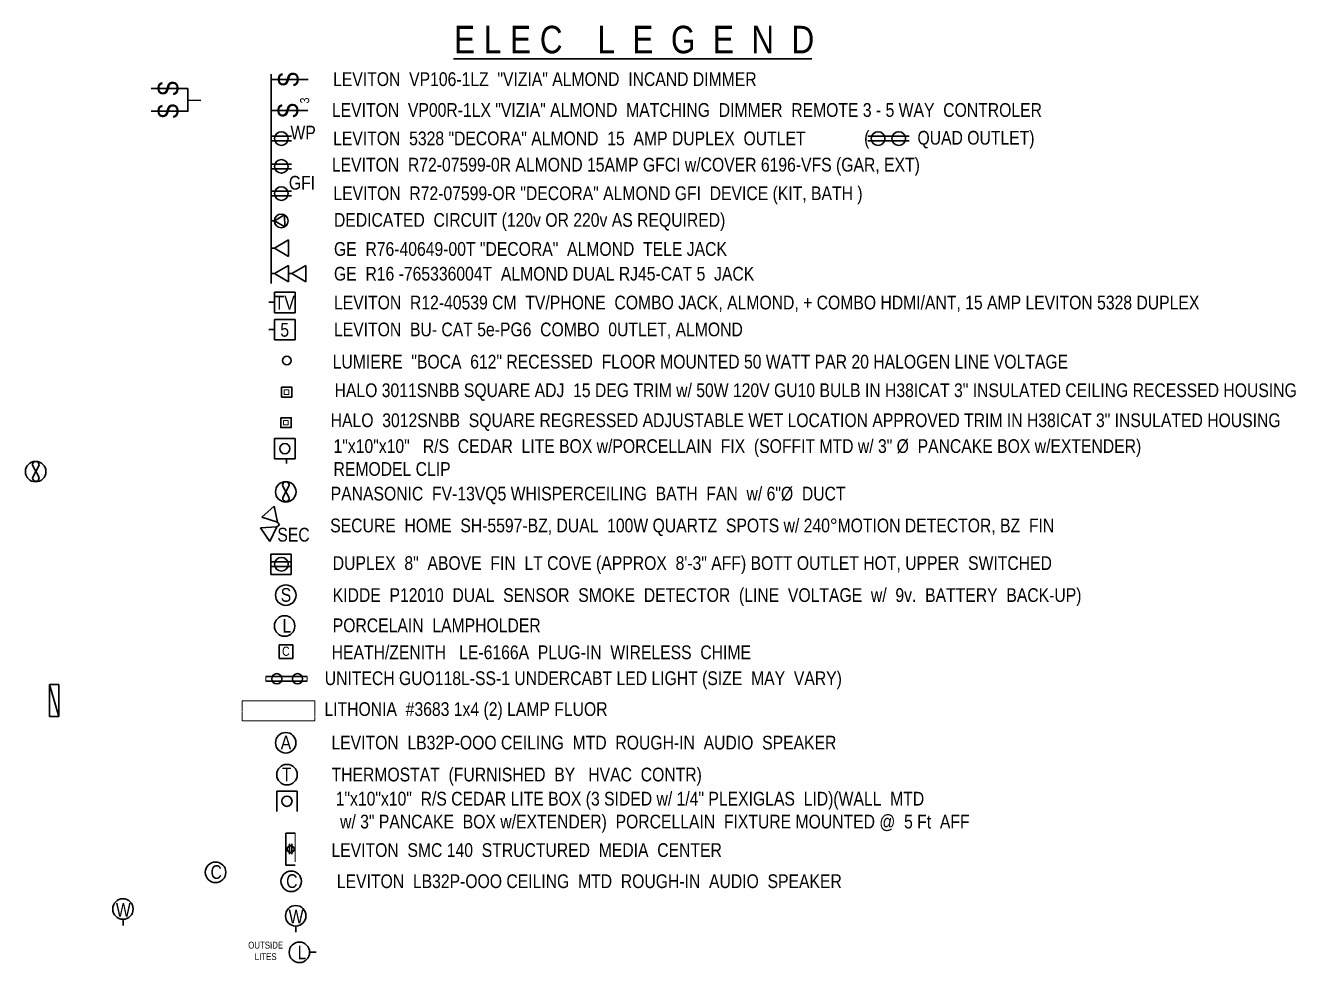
# Model space of a CAD drawing. Header units: inches. Extents: x -298 to 15350, y -6 to 2753.
# Drawn here: x 8078 to 8633, y 1303 to 1713 of the extents above; entities that cross this region are included whole.
import ezdxf

# ---------------------------------------------------------------- set-up
doc = ezdxf.new("R2010")
doc.units = ezdxf.units.IN
doc.header["$MEASUREMENT"] = 0
doc.linetypes.add('HIDDEN', pattern=[0.375, 0.25, -0.125])
doc.layers.add('ELEC', color=6, linetype='Continuous', lineweight=30)
doc.layers.add('TEXT80', color=9, linetype='Continuous')
doc.styles.add('ARCHENT', font='technical.ttf', dxfattribs={"height": 6})

msp = doc.modelspace()

# ---------------------------------------------------------------- linework, layer by layer
at = {"layer": 'ELEC', "color": 7, "linetype": 'Continuous', "ltscale": 0.2}
msp.add_line((8264.84246, 1698.30299), (8421.5218, 1698.30299), dxfattribs=at)
at = {"layer": 'ELEC', "color": 1, "linetype": 'Continuous', "ltscale": 0.75}
for p, q in [((8185.14658, 1691.58867), (8185.14658, 1600.05375)), ((8185.37442, 1689.22773), (8201.36433, 1689.22773)), ((8132.79859, 1685.30952), (8148.7885, 1685.30952)), ((8148.80647, 1675.32186), (8148.73469, 1685.36415)), ((8149.05927, 1680.23157), (8154.49651, 1680.11858)), ((8132.80693, 1675.38002), (8148.79684, 1675.38002)), ((8185.19065, 1675.63881), (8201.18056, 1675.63881)), ((8185.14658, 1664.42652), (8194.14914, 1664.42652)), ((8185.14658, 1662.42652), (8194.14914, 1662.42652)), ((8446.01998, 1664.42652), (8455.02254, 1664.42652)), ((8446.01998, 1662.42652), (8455.02254, 1662.42652)), ((8455.02254, 1664.42652), (8464.0251, 1664.42652)), ((8455.02254, 1662.42652), (8464.0251, 1662.42652)), ((8185.20277, 1627.44913), (8186.63297, 1627.44913)), ((8186.63297, 1627.44913), (8191.07301, 1630.05014)), ((8186.63297, 1627.44913), (8191.10801, 1624.86807)), ((8191.07301, 1630.05014), (8191.10801, 1624.86807)), ((8186.63297, 1604.42716), (8192.7987, 1608.03909)), ((8186.63297, 1604.42716), (8192.7987, 1608.03909)), ((8192.7987, 1608.03909), (8192.7987, 1600.87096)), ((8194.19353, 1604.42716), (8200.35927, 1608.03909)), ((8194.19353, 1604.42716), (8200.35927, 1608.03909)), ((8200.35927, 1608.03909), (8200.35927, 1600.87096)), ((8185.20277, 1604.42716), (8186.63297, 1604.42716)), ((8186.63297, 1604.42716), (8192.7987, 1600.87096)), ((8192.76334, 1604.42716), (8194.19353, 1604.42716)), ((8194.19353, 1604.42716), (8200.35927, 1600.87096)), ((8195.62225, 1596.28814), (8186.67236, 1596.28814)), ((8186.67236, 1596.28814), (8186.67236, 1591.87555)), ((8195.62225, 1587.34683), (8195.62225, 1596.28814)), ((8184.16974, 1591.87555), (8186.68077, 1591.87555)), ((8186.67236, 1591.87555), (8186.67236, 1587.34683)), ((8186.67236, 1587.34683), (8195.62225, 1587.34683)), ((8195.63066, 1584.36479), (8186.68077, 1584.36479)), ((8186.68077, 1584.36479), (8186.68077, 1579.9522)), ((8195.63066, 1575.42348), (8195.63066, 1584.36479)), ((8184.16974, 1579.9522), (8186.68077, 1579.9522)), ((8186.68077, 1579.9522), (8186.68077, 1575.42348)), ((8186.68077, 1575.42348), (8195.63066, 1575.42348)), ((8191.9495, 1521.48471), (8191.9495, 1523.72464)), ((8080.95893, 1520.3844), (8083.64447, 1515.5934)), ((8083.64447, 1520.3844), (8080.95893, 1515.40176)), ((8190.293, 1511.56187), (8192.97854, 1506.77087)), ((8192.97854, 1511.56187), (8190.293, 1506.57923)), ((8184.83659, 1478.44157), (8193.83915, 1478.44157)), ((8184.83659, 1478.44157), (8193.83915, 1478.44157)), ((8184.99514, 1481.85569), (8184.99514, 1477.4431)), ((8193.94503, 1481.85569), (8184.99514, 1481.85569)), ((8184.99514, 1477.4431), (8184.99514, 1472.91438)), ((8193.94503, 1472.91438), (8193.94503, 1481.85569)), ((8184.83659, 1476.44157), (8193.83915, 1476.44157)), ((8184.83659, 1476.44157), (8193.83915, 1476.44157)), ((8184.99514, 1472.91438), (8193.94503, 1472.91438)), ((8188.72025, 1436.23758), (8188.72025, 1442.23758)), ((8188.72025, 1442.23758), (8194.72025, 1442.23758)), ((8194.72025, 1442.23758), (8194.72025, 1436.23758)), ((8194.72025, 1436.23758), (8188.72025, 1436.23758)), ((8193.24883, 1355.17395), (8193.21537, 1350.67279)), ((8194.2488, 1355.16652), (8194.21534, 1350.66536)), ((8120.49646, 1319.58241), (8120.49646, 1322.09344)), ((8196.01601, 1316.63827), (8196.01601, 1319.1493)), ((8202.29651, 1307.93011), (8204.80754, 1307.93011))]:
    msp.add_line(p, q, dxfattribs=at)
at = {"layer": 'ELEC', "color": 3, "linetype": 'Continuous', "ltscale": 0.75}
for p, q in [((8185.14658, 1652.27354), (8194.14914, 1652.27354)), ((8185.14658, 1650.27354), (8194.14914, 1650.27354)), ((8185.14658, 1640.40606), (8194.14914, 1640.40606)), ((8185.14658, 1638.40606), (8194.14914, 1638.40606))]:
    msp.add_line(p, q, dxfattribs=at)
at = {"layer": 'ELEC', "color": 1, "linetype": 'Continuous', "ltscale": 0.375}
for p, q in [((8186.63297, 1627.44913), (8191.07301, 1630.05014)), ((8191.10801, 1624.86807), (8186.63297, 1627.44913)), ((8191.07301, 1630.05014), (8191.10801, 1624.86807)), ((8186.63297, 1604.42716), (8192.7987, 1608.03909)), ((8192.7987, 1608.03909), (8192.7987, 1600.87096)), ((8194.19353, 1604.42716), (8200.35927, 1608.03909)), ((8200.35927, 1608.03909), (8200.35927, 1600.87096)), ((8192.7987, 1600.87096), (8186.63297, 1604.42716)), ((8200.35927, 1600.87096), (8194.19353, 1604.42716))]:
    msp.add_line(p, q, dxfattribs=at)
at = {"layer": 'ELEC', "color": 7, "linetype": 'Continuous', "ltscale": 0.375}
for p, q in [((8186.63297, 1615.50181), (8192.7987, 1619.11374)), ((8192.7987, 1619.11374), (8192.7987, 1611.94561)), ((8192.7987, 1611.94561), (8186.63297, 1615.50181)), ((8181.16806, 1498.02505), (8186.51122, 1502.80341)), ((8186.51122, 1502.80341), (8187.97056, 1495.83683)), ((8180.5753, 1493.27416), (8187.67083, 1493.83656)), ((8187.97056, 1495.83683), (8181.16806, 1498.02505)), ((8187.67083, 1493.83656), (8184.63608, 1487.36721)), ((8184.63608, 1487.36721), (8180.5753, 1493.27416))]:
    msp.add_line(p, q, dxfattribs=at)
at = {"layer": 'ELEC', "color": 7, "linetype": 'Continuous', "ltscale": 0.75}
for p, q in [((8186.63297, 1615.50181), (8192.7987, 1619.11374)), ((8186.63297, 1615.50181), (8192.7987, 1619.11374)), ((8192.7987, 1619.11374), (8192.7987, 1611.94561)), ((8185.20277, 1615.50181), (8186.63297, 1615.50181)), ((8186.63297, 1615.50181), (8192.7987, 1611.94561)), ((8188.82083, 1494.68683), (8187.67083, 1493.83656)), ((8188.82083, 1494.68683), (8187.97056, 1495.83683))]:
    msp.add_line(p, q, dxfattribs=at)
at = {"layer": 'ELEC', "color": 7, "linetype": 'Continuous', "lineweight": 30, "ltscale": 0.75}
for p, q in [((8186.68077, 1532.40332), (8186.68077, 1527.99072)), ((8195.63066, 1532.40332), (8186.68077, 1532.40332)), ((8186.68077, 1527.99072), (8186.68077, 1523.462)), ((8195.63066, 1523.462), (8195.63066, 1532.40332)), ((8186.68077, 1523.462), (8195.63066, 1523.462))]:
    msp.add_line(p, q, dxfattribs=at)
at = {"layer": 'ELEC', "color": 6, "linetype": 'HIDDEN', "lineweight": 9, "ltscale": 0.75}
for p, q in [((8182.86167, 1428.37728), (8182.86167, 1426.37728)), ((8200.8668, 1428.37728), (8200.8668, 1426.37728))]:
    msp.add_line(p, q, dxfattribs=at)
at = {"layer": 'ELEC', "color": 6, "linetype": 'Continuous', "ltscale": 0.75}
for p, q in [((8182.86167, 1428.37728), (8191.86424, 1428.37728)), ((8200.8668, 1428.37728), (8191.86424, 1428.37728)), ((8182.86167, 1426.37728), (8191.86424, 1426.37728)), ((8200.8668, 1426.37728), (8191.86424, 1426.37728))]:
    msp.add_line(p, q, dxfattribs=at)
at = {"layer": 'ELEC', "color": 1, "linetype": 'Continuous', "lineweight": 30, "ltscale": 1.25}
for p, q in [((8092.31701, 1424.937), (8088.31701, 1424.937)), ((8088.31701, 1424.937), (8088.31701, 1410.937)), ((8092.31701, 1410.937), (8092.31701, 1424.937)), ((8088.31701, 1410.937), (8092.31701, 1410.937))]:
    msp.add_line(p, q, dxfattribs=at)
at = {"layer": 'ELEC', "color": 1, "linetype": 'Continuous', "lineweight": 30, "ltscale": 25}
msp.add_line((8092.31701, 1410.937), (8088.31701, 1424.937), dxfattribs=at)
at = {"layer": 'ELEC', "color": 1, "linetype": 'HIDDEN', "lineweight": 9, "ltscale": 1.25}
for p, q in [((8172.47642, 1417.67189), (8172.47642, 1408.937)), ((8204.27221, 1408.937), (8204.27221, 1417.67189))]:
    msp.add_line(p, q, dxfattribs=at)
at = {"layer": 'ELEC', "color": 1, "linetype": 'Continuous', "lineweight": 9, "ltscale": 1.25}
for p, q in [((8204.27221, 1417.67189), (8172.47642, 1417.67189)), ((8172.47642, 1408.937), (8204.27221, 1408.937))]:
    msp.add_line(p, q, dxfattribs=at)
at = {"layer": 'ELEC', "color": 4, "linetype": 'Continuous', "lineweight": 30, "ltscale": 0.75}
for p, q in [((8187.63065, 1378.32082), (8187.63065, 1373.90823)), ((8196.58055, 1378.32082), (8187.63065, 1378.32082)), ((8196.58055, 1369.37951), (8196.58055, 1378.32082)), ((8187.63065, 1373.90823), (8187.63065, 1369.37951))]:
    msp.add_line(p, q, dxfattribs=at)
at = {"layer": 'ELEC', "color": 7, "ltscale": 15}
for p, q in [((8191.6676, 1359.91677), (8195.737, 1359.92015)), ((8191.6676, 1345.91788), (8195.74478, 1345.92015))]:
    msp.add_line(p, q, dxfattribs=at)
at = {"layer": 'ELEC', "color": 7}
msp.add_line((8191.6676, 1345.91788), (8191.6676, 1359.91677), dxfattribs=at)
at = {"layer": 'ELEC', "color": 7, "linetype": 'HIDDEN', "lineweight": 9, "ltscale": 50}
msp.add_line((8195.737, 1359.92015), (8195.74478, 1345.92015), dxfattribs=at)
at = {"layer": 'ELEC', "color": 20, "linetype": 'Continuous', "ltscale": 50}
msp.add_lwpolyline([(8189.7546, 1554.78677), (8194.29183, 1554.78677), (8194.29183, 1550.50042), (8189.7546, 1550.50042)], close=True, dxfattribs=at)
at = {"layer": 'ELEC', "color": 20, "linetype": 'Continuous', "lineweight": 20, "ltscale": 50}
msp.add_lwpolyline([(8190.94967, 1553.62186), (8192.96893, 1553.62186), (8192.96893, 1551.63058), (8190.94967, 1551.63058)], close=True, dxfattribs=at)
at = {"layer": 'ELEC', "color": 5, "linetype": 'Continuous', "ltscale": 50}
msp.add_lwpolyline([(8189.42699, 1541.4405), (8193.96422, 1541.43842), (8193.96225, 1537.15207), (8189.42502, 1537.15416)], close=True, dxfattribs=at)
at = {"layer": 'ELEC', "color": 5, "linetype": 'Continuous', "lineweight": 20, "ltscale": 50}
msp.add_lwpolyline([(8190.62153, 1540.27505), (8192.64078, 1540.27412), (8192.63986, 1538.28284), (8190.62061, 1538.28377)], close=True, dxfattribs=at)
at = {"layer": 'ELEC', "color": 1, "linetype": 'Continuous', "ltscale": 0.75}
for centre, radius in [((8189.64786, 1663.44413), 2.98186), ((8450.52126, 1663.44413), 2.98186), ((8459.52382, 1663.44413), 2.98186), ((8189.61483, 1627.44913), 2.98186), ((8082.24778, 1517.89308), 4.47927), ((8191.58185, 1509.07055), 4.47927), ((8189.67212, 1477.43703), 2.98186), ((8189.67212, 1477.43703), 2.98186), ((8191.58185, 1463.90859), 4.47927), ((8191.08233, 1450.42787), 4.47927), ((8191.57521, 1399.40253), 4.47927), ((8193.74089, 1352.91959), 1.49093), ((8160.89793, 1342.79216), 4.47927), ((8193.94865, 1338.84915), 4.47927), ((8120.41087, 1326.74243), 4.47927), ((8195.93041, 1323.79829), 4.47927), ((8197.54982, 1307.81904), 4.47927)]:
    msp.add_circle(centre, radius, dxfattribs=at)
at = {"layer": 'ELEC', "color": 3, "linetype": 'Continuous', "ltscale": 0.75}
for centre, radius in [((8189.64786, 1651.29115), 2.98186), ((8189.64786, 1639.42367), 2.98186), ((8192.1056, 1385.44731), 4.47927)]:
    msp.add_circle(centre, radius, dxfattribs=at)
at = {"layer": 'ELEC', "color": 1, "linetype": 'Continuous', "ltscale": 0.125}
msp.add_circle((8192.09135, 1566.4615), 1.875, dxfattribs=at)
at = {"layer": 'ELEC', "color": 7, "linetype": 'Continuous', "ltscale": 0.75}
msp.add_circle((8191.15571, 1527.93266), 2.23073, dxfattribs=at)
at = {"layer": 'ELEC', "color": 6, "linetype": 'Continuous', "ltscale": 0.75}
for centre in [(8187.6972, 1427.37273), (8196.69977, 1427.37273)]:
    msp.add_circle(centre, 2.23073, dxfattribs=at)
at = {"layer": 'ELEC', "color": 4, "linetype": 'Continuous', "lineweight": 30, "ltscale": 0.75}
msp.add_circle((8192.1056, 1373.85016), 2.23073, dxfattribs=at)
at = {"layer": 'ELEC', "color": 1, "linetype": 'Continuous', "ltscale": 0.75}
for centre, radius, start, end in [((8082.3017, 1520.88179), 1.43193, 339.6746379, 200.3253621), ((8082.33114, 1515.08499), 1.4083, 167.001211, 21.1622095), ((8191.63577, 1512.05925), 1.43193, 339.6746379, 200.3253621), ((8191.66521, 1506.26245), 1.4083, 167.001211, 21.1622095)]:
    msp.add_arc(centre, radius, start, end, dxfattribs=at)
for points in [[(8186.63297, 1627.44913), (8191.07301, 1630.05014), (8191.10801, 1624.86807), (8186.63297, 1627.44913)], [(8186.63297, 1604.42716), (8192.7987, 1608.03909), (8192.7987, 1600.87096), (8186.63297, 1604.42716)], [(8186.63297, 1604.42716), (8191.07301, 1607.02817), (8191.10801, 1601.8461), (8186.63297, 1604.42716)], [(8194.19353, 1604.42716), (8200.35927, 1608.03909), (8200.35927, 1600.87096), (8194.19353, 1604.42716)], [(8194.19353, 1604.42716), (8198.63357, 1607.02817), (8198.66858, 1601.8461), (8194.19353, 1604.42716)]]:
    msp.add_solid(points, dxfattribs=at)
at = {"layer": 'ELEC', "color": 7, "linetype": 'Continuous', "ltscale": 0.75}
for points in [[(8186.63297, 1615.50181), (8192.7987, 1619.11374), (8192.7987, 1611.94561), (8186.63297, 1615.50181)], [(8186.63297, 1615.50181), (8191.07301, 1618.10281), (8191.10801, 1612.92075), (8186.63297, 1615.50181)]]:
    msp.add_solid(points, dxfattribs=at)

# ---------------------------------------------------------------- texts
at = {"layer": 'ELEC', "color": 7, "linetype": 'Continuous', "ltscale": 0.75, "attachment_point": 1, "style": 'ARCHENT'}
for s, insert, char_height in [('E L E C    L  E  G  E  N  D', (8265.20119, 1712.70663), 12), ('LEVITON  VP106-1LZ  "VIZIA" ALMOND  INCAND DIMMER', (8212.28115, 1692.39853), 6), ('LEVITON  VP00R-1LX "VIZIA" ALMOND  MATCHING  DIMMER  REMOTE 3 - 5 WAY  CONTROLER', (8211.7524, 1678.92525), 6), ('LEVITON  5328 "DECORA" ALMOND  15  AMP DUPLEX  OUTLET', (8212.28115, 1666.50871), 6), ('LEVITON  R72-07599-0R ALMOND 15AMP GFCI w/COVER 6196-VFS (GAR, EXT)', (8211.7524, 1655.03044), 6), ('LEVITON  R72-07599-OR "DECORA" ALMOND GFI  DEVICE (KIT, BATH )', (8212.38513, 1642.53979), 6), ('DEDICATED  CIRCUIT (120v OR 220v AS REQUIRED)', (8212.65301, 1630.88366), 6), ('GE  R76-40649-00T "DECORA"  ALMOND  TELE JACK', (8212.65301, 1618.18529), 6), ('GE  R16 -765336004T  ALMOND DUAL RJ45-CAT 5  JACK', (8212.65301, 1607.38056), 6), ('LEVITON  R12-40539 CM  TV/PHONE  COMBO JACK, ALMOND, + COMBO HDMI/ANT, 15 AMP LEVITON 5328 DUPLEX', (8212.65301, 1594.78449), 6), ('LEVITON  BU- CAT 5e-PG6  COMBO  0UTLET, ALMOND', (8212.65301, 1583.02223), 6), ('LUMIERE  "BOCA  612" RECESSED  FLOOR MOUNTED 50 WATT PAR 20 HALOGEN LINE VOLTAGE', (8212.10583, 1568.93014), 6), ('HALO 3011SNBB SQUARE ADJ  15 DEG TRIM w/ 50W 120V GU10 BULB IN H38ICAT 3" INSULATED CEILING RECESSED HOUSING ', (8212.91103, 1556.45712), 6), ('1"x10"x10"   R/S  CEDAR  LITE BOX w/PORCELLAIN  FIX  (SOFFIT MTD w/ 3" %%C  PANCAKE BOX w/EXTENDER) \\PREMODEL CLIP', (8212.46348, 1532.04406), 6), ('DUPLEX  8"  ABOVE  FIN  LT COVE (APPROX  8\'-3" AFF) BOTT OUTLET HOT, UPPER  SWITCHED', (8212.11724, 1480.91822), 6), ('KIDDE  P12010  DUAL  SENSOR  SMOKE  DETECTOR  (LINE  VOLTAGE  w/  9v.  BATTERY  BACK-UP)', (8212.11724, 1466.9369), 6), ('PORCELAIN  LAMPHOLDER', (8212.11724, 1453.72437), 6), ('UNITECH GUO118L-SS-1 UNDERCABT LED LIGHT (SIZE  MAY  VARY)', (8208.63484, 1430.61727), 6), ('LEVITON  LB32P-OOO CEILING  MTD  ROUGH-IN  AUDIO  SPEAKER', (8211.54666, 1402.46061), 6), ('THERMOSTAT  (FURNISHED  BY   HVAC  CONTR)', (8211.59203, 1388.52624), 6), ('1"x10"x10"  R/S CEDAR LITE BOX (3 SIDED w/ 1/4" PLEXIGLAS  LID)(WALL  MTD \\P w/ 3" PANCAKE  BOX w/EXTENDER)  PORCELLAIN  FIXTURE MOUNTED @  5 Ft  AFF', (8213.41337, 1377.96156), 6), ('LEVITON  SMC 140  STRUCTURED  MEDIA  CENTER', (8211.54666, 1355.50274), 6), ('LEVITON  LB32P-OOO CEILING  MTD  ROUGH-IN  AUDIO  SPEAKER', (8213.92011, 1341.90723), 6)]:
    msp.add_mtext(s, dxfattribs=dict(at, insert=insert, char_height=char_height))
at = {"layer": 'ELEC', "color": 1, "linetype": 'Continuous', "ltscale": 0.75, "char_height": 9, "width": 7.375, "attachment_point": 1, "rotation": 90, "style": 'ARCHENT'}
for insert in [(8135.60999, 1681.90323), (8188.18582, 1685.82143), (8135.61833, 1671.97372), (8188.00205, 1672.23251)]:
    msp.add_mtext('S', dxfattribs=dict(at, insert=insert))
at = {"layer": 'ELEC', "color": 1, "linetype": 'Continuous', "insert": (8197.82342, 1678.80564), "char_height": 4, "width": 4.125, "attachment_point": 1, "rotation": 90, "style": 'ARCHENT'}
msp.add_mtext('3', dxfattribs=at)
at = {"layer": 'ELEC', "color": 3, "linetype": 'Continuous', "ltscale": 0.75, "char_height": 6, "attachment_point": 1, "style": 'ARCHENT'}
for s, insert, width in [(' WP', (8193.63392, 1669.04874), 9.75), ('GFI', (8192.93181, 1647.13366), 12.375)]:
    msp.add_mtext(s, dxfattribs=dict(at, insert=insert, width=width))
at = {"layer": 'ELEC', "color": 7, "linetype": 'Continuous', "ltscale": 0.75, "insert": (8444.4141, 1666.78894), "char_height": 6, "width": 95.375, "attachment_point": 1, "style": 'ARCHENT'}
msp.add_mtext('(           QUAD OUTLET)  ', dxfattribs=at)
at = {"layer": 'ELEC', "color": 1, "linetype": 'Continuous', "ltscale": 0.75, "insert": (8191.10986, 1591.73865), "char_height": 6, "width": 8.875, "attachment_point": 5, "style": 'ARCHENT'}
msp.add_mtext('TV', dxfattribs=at)
at = {"layer": 'ELEC', "color": 1, "linetype": 'Continuous', "ltscale": 0.75, "insert": (8191.10986, 1579.8153), "char_height": 6, "attachment_point": 5, "style": 'ARCHENT'}
msp.add_mtext('5', dxfattribs=at)
at = {"layer": 'ELEC', "color": 7, "linetype": 'Continuous', "lineweight": 30, "ltscale": 0.75, "char_height": 6, "attachment_point": 1, "style": 'ARCHENT'}
for s, insert in [('HALO  3012SNBB  SQUARE REGRESSED ADJUSTABLE WET LOCATION APPROVED TRIM IN H38ICAT 3" INSULATED HOUSING ', (8211.2225, 1543.33811)), ('PANASONIC  FV-13VQ5 WHISPERCEILING  BATH  FAN  w/ 6"%%C  DUCT', (8211.2225, 1511.28867))]:
    msp.add_mtext(s, dxfattribs=dict(at, insert=insert))
at = {"layer": 'ELEC', "color": 7, "linetype": 'Continuous', "ltscale": 0.375, "insert": (8211.01145, 1497.36275), "char_height": 6, "attachment_point": 1, "style": 'ARCHENT'}
msp.add_mtext('SECURE  HOME  SH-5597-BZ, DUAL  100W QUARTZ  SPOTS w/ 240%%DMOTION DETECTOR, BZ  FIN', dxfattribs=at)
at = {"layer": 'ELEC', "color": 7, "linetype": 'Continuous', "ltscale": 0.375, "insert": (8187.91147, 1493.3334), "char_height": 6, "width": 26.375, "attachment_point": 1, "style": 'ARCHENT'}
msp.add_mtext('SEC', dxfattribs=at)
at = {"layer": 'ELEC', "color": 1, "linetype": 'Continuous', "ltscale": 0.375, "char_height": 6, "width": 6.875, "attachment_point": 1, "style": 'ARCHENT'}
for s, insert in [('S', (8189.37742, 1467.01322)), ('L', (8190.16279, 1453.5325)), ('A', (8189.37077, 1402.50715)), ('C', (8158.6935, 1345.89678)), ('C', (8191.74422, 1341.95377)), ('\\pt0;W', (8117.32594, 1329.40711)), ('\\pt0;W', (8192.84549, 1326.46298)), ('L', (8196.74886, 1310.79616))]:
    msp.add_mtext(s, dxfattribs=dict(at, insert=insert))
at = {"layer": 'ELEC', "color": 1, "linetype": 'HIDDEN', "ltscale": 0.75, "insert": (8189.9884, 1441.41534), "char_height": 4, "width": 6.9375, "attachment_point": 1, "style": 'ARCHENT'}
msp.add_mtext('C', dxfattribs=at)
at = {"layer": 'ELEC', "color": 7, "linetype": 'HIDDEN', "ltscale": 0.75, "insert": (8211.64561, 1441.93187), "char_height": 6, "attachment_point": 1, "style": 'ARCHENT'}
msp.add_mtext('HEATH/ZENITH   LE-6166A  PLUG-IN  WIRELESS  CHIME', dxfattribs=at)
at = {"layer": 'ELEC', "color": 7, "linetype": 'HIDDEN', "lineweight": 9, "ltscale": 1.25, "insert": (8208.48984, 1417.11534), "char_height": 6, "attachment_point": 1, "style": 'ARCHENT'}
msp.add_mtext('LITHONIA  #3683 1x4 (2) LAMP FLUOR', dxfattribs=at)
at = {"layer": 'ELEC', "color": 3, "linetype": 'Continuous', "ltscale": 0.375, "insert": (8189.90117, 1388.55194), "char_height": 6, "width": 6.875, "attachment_point": 1, "style": 'ARCHENT'}
msp.add_mtext('T', dxfattribs=at)
at = {"layer": 'TEXT80', "color": 6, "insert": (8182.79882, 1310.93305), "char_height": 3, "width": 360.0625, "attachment_point": 5, "rotation": 0.0327705, "style": 'ARCHENT'}
msp.add_mtext('\\A1;\\P{\\C1;OUTSIDE\\PLITES}', dxfattribs=at)

doc.saveas('drawing.dxf')
